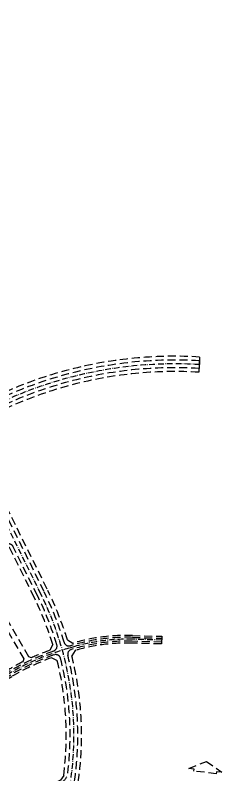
# Model space of a CAD drawing. Header units: metres. Extents: x 566631 to 571261, y 2062953 to 2068466.
# Drawn here: x 569713 to 570036, y 2067236 to 2068427 of the extents above; entities that cross this region are included whole.
import ezdxf

# ---------------------------------------------------------------- set-up
doc = ezdxf.new("R2010")
doc.units = ezdxf.units.M
doc.linetypes.add('ACAD_ISO10W100', pattern=[18.5, 12, -3, 0.5, -3])
doc.linetypes.add('HIDDEN', pattern=[0.375, 0.25, -0.125])
for name, color, linetype in [('LogDg phu', 7, 'CONTINUOUS'), ('TimDg', 222, 'CONTINUOUS'), ('ViaHeSphu', 32, 'CONTINUOUS')]:
    doc.layers.add(name, color=color, linetype=linetype)

msp = doc.modelspace()

# ---------------------------------------------------------------- linework, layer by layer
at = {"layer": 'LogDg phu', "linetype": 'HIDDEN', "ltscale": 50}
for points in [[(569636.8, 2067798.8, -0.147109), (570001.1, 2067885.2), (570000.4, 2067873.2, 0.14813), (569640.6, 2067787.2, 0.393963)], [(569635.6, 2067770.2), (569758.2, 2067522.1, -0.041859), (569789.2, 2067443.5, 0.415713), (569799.2, 2067438.1, -0.081086), (569896, 2067451.3), (569942.1, 2067450), (569941.9, 2067444), (569895.8, 2067445.3, 0.081594), (569800.4, 2067432.2, 0.399656), (569795, 2067422.6, -0.116975), (569798.8, 2067189), (569784.7, 2067125.1), (569756.5, 2067012.1), (569739.1, 2066933.8, -0.207338), (569690.9, 2066867.6)], [(569702.7, 2067397.6, -0.047961), (569772.8, 2067429.9, 0.401196), (569777.8, 2067439.8, 0.041976), (569747.4, 2067516.8), (569709.6, 2067593.4, 0.434434), (569698.4, 2067596.8), (569651, 2067569.2, -0.011826), (569644.7, 2067565.7), (569589.7, 2067537, 0.026306), (569576.3, 2067529.2), (569567.9, 2067523.6, 0.403597), (569565.5, 2067512.7), (569649.4, 2067375.7, 0.407926), (569660.3, 2067372.9), (569702.7, 2067397.6)]]:
    msp.add_lwpolyline(points, format="xyb", dxfattribs=at)
at = {"layer": 'LogDg phu', "linetype": 'HIDDEN', "ltscale": 50, "elevation": 0}
msp.add_lwpolyline([(569503.8, 2067289.5, 0.015461), (569532.2, 2067302.3), (569651.1, 2067360.6), (569705.7, 2067392.5, -0.047005), (569773.3, 2067423.8, -0.441975), (569783.7, 2067418.2, -0.091824), (569795, 2067238.6, -0.241884), (569784.8, 2067223.5), (569580.2, 2067111.4, -0.41437), (569568, 2067115), (569516.3, 2067209.4, -0.097931), (569508.6, 2067233.8), (569507.5, 2067244, 0.039864), (569503.7, 2067263.7), (569499.2, 2067280, -0.378238), (569503.8, 2067289.5)], format="xyb", dxfattribs=at)
at = {"layer": 'LogDg phu', "linetype": 'HIDDEN', "ltscale": 50}
msp.add_lwpolyline([(569992.9, 2067244.7), (569984.6, 2067245.7), (570012, 2067256.8), (570036, 2067239.6), (570027.7, 2067240.5), (570027.4, 2067237.4), (569992.5, 2067241.5)], close=True, dxfattribs=at)
at = {"layer": 'TimDg', "linetype": 'ACAD_ISO10W100', "ltscale": 0.75}
for points in [[(569005.4, 2066622.5), (569084, 2066663.9), (569398.9, 2066839.5), (569680, 2066994.2, 0.215949), (569778.8, 2067126.4), (569792.9, 2067190.3, 0.170612), (569752.8, 2067519.5), (569303.9, 2068427.3)], [(570000.7, 2067879.2, 0.151323), (569630.7, 2067788.2), (569593.2, 2067765.3, 0.012059), (569583.1, 2067758.8), (569514.4, 2067712.1, 0.016391), (569501.1, 2067702.4), (569469.5, 2067677.7, -0.04652), (569438.2, 2067657.7), (569326.1, 2067599.8), (569061.1, 2067464.1), (568725.4, 2067363.2, 0.011216), (568658.2, 2067340.7), (568610.6, 2067322.7), (568582, 2067310.6), (568402.1, 2067235.2), (568167.2, 2067135.3), (567925.5, 2067029.1)], [(570000.7, 2067879.2, 0.151323), (569630.7, 2067788.2), (569593.2, 2067765.3, 0.012059), (569583.1, 2067758.8), (569514.4, 2067712.1, 0.016391), (569501.1, 2067702.4), (569469.5, 2067677.7, -0.04652), (569438.2, 2067657.7), (569326.1, 2067599.8), (569061.1, 2067464.1), (568725.4, 2067363.2, 0.011216), (568658.2, 2067340.7), (568610.6, 2067322.7), (568582, 2067310.6), (568402.1, 2067235.2), (568167.2, 2067135.3), (567925.5, 2067029.1)], [(569942, 2067447), (569895.9, 2067448.3, 0.075798), (569806.1, 2067437), (569796.7, 2067434.3, 0.063028), (569704.2, 2067395.1), (569649.6, 2067363.2), (569530.9, 2067305, -0.019737), (569494.8, 2067289.1), (569490.9, 2067287.5)]]:
    msp.add_lwpolyline(points, format="xyb", dxfattribs=at)
at = {"layer": 'ViaHeSphu', "linetype": 'HIDDEN', "ltscale": 50}
for points in [[(569631.7, 2067802.8, -0.148074), (570001.4, 2067891.1), (570000, 2067867.2, 0.148749), (569642.4, 2067781.2)], [(569640.3, 2067774.2), (569763.6, 2067524.8, -0.040831), (569794.3, 2067447.2), (569803.1, 2067442.4), (569804.5, 2067442.8, -0.075798), (569896, 2067454.3), (569942.2, 2067453), (569941.8, 2067441), (569895.7, 2067442.3, 0.075798), (569807.8, 2067431.2), (569806.3, 2067430.8), (569801.3, 2067422.1, -0.115997), (569804.6, 2067187.8), (569790.5, 2067123.8), (569756.9, 2067007.3), (569740.5, 2066933.5, -0.20734), (569691.6, 2066866.3)], [(569771.4, 2067440), (569766.8, 2067431, 0.019036), (569738.2, 2067419.3), (569734, 2067420.7), (569652.1, 2067562.9), (569653.2, 2067567), (569699.3, 2067593.9), (569703.2, 2067592.7), (569742.1, 2067514.2, -0.040909), (569771.4, 2067440)], [(569701.2, 2067400.2), (569696.4, 2067397.4), (569690.8, 2067398.5), (569607.3, 2067539.5), (569608.4, 2067543.4), (569639.9, 2067559.9), (569645.2, 2067558.3), (569726, 2067417.7), (569724.6, 2067412.9, 0.016407), (569701.2, 2067400.2)]]:
    msp.add_lwpolyline(points, format="xyb", dxfattribs=at)
msp.add_lwpolyline([(569788.5, 2067234.6), (569783.4, 2067227.3), (569578.3, 2067114.9), (569574.2, 2067116.1), (569521.6, 2067212.3, -0.097931), (569514.6, 2067234.5), (569513.5, 2067244.7, 0.039864), (569509.5, 2067265.3), (569505, 2067281.4), (569508.3, 2067288.1, 0.013677), (569533.5, 2067299.6), (569652.5, 2067358), (569707.2, 2067389.9, -0.044112), (569770, 2067419.4), (569778.3, 2067415, -0.093334)], format="xyb", close=True, dxfattribs=at)

doc.saveas('drawing.dxf')
